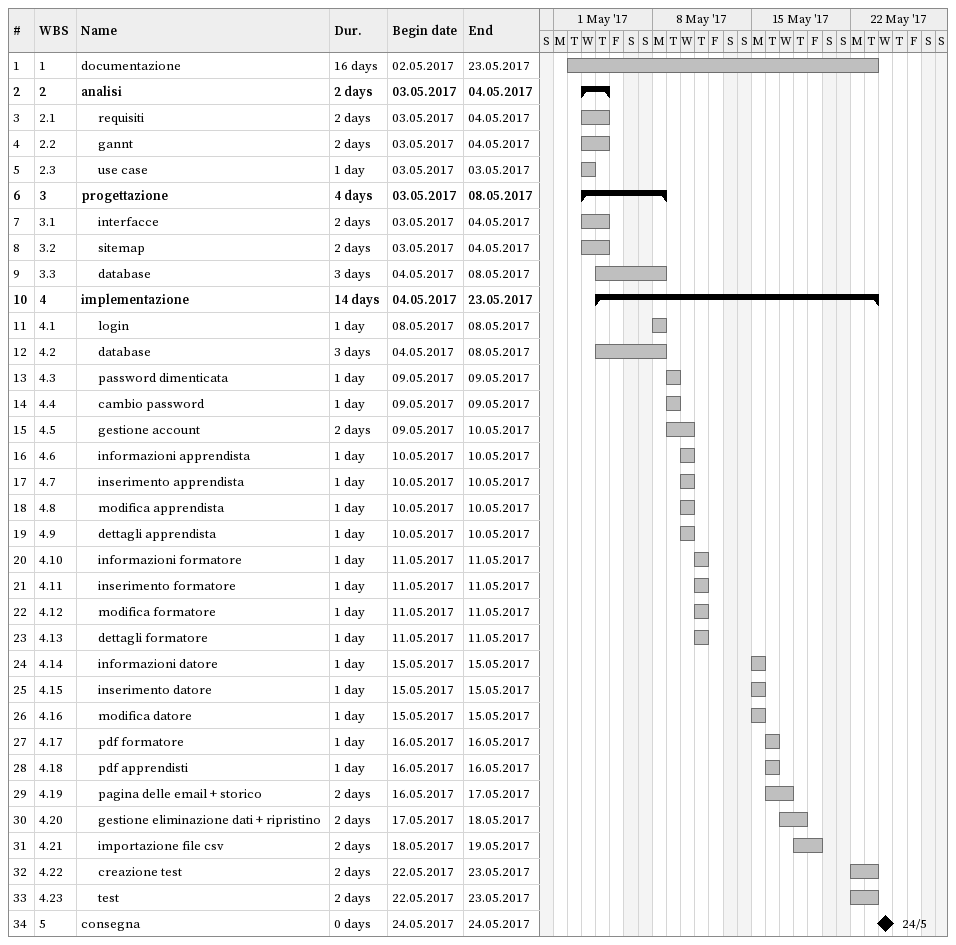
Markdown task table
| ID | WBS | Task | Duration | Start | Finish |
|---|---|---|---|---|---|
| 1 | 1 | documentazione | 16d | 2017-05-02 | 2017-05-23 |
| 2 | 2 | **analisi** | 2d | 2017-05-03 | 2017-05-04 |
| 3 | 2.1 | requisiti | 2d | 2017-05-03 | 2017-05-04 |
| 4 | 2.2 | gannt | 2d | 2017-05-03 | 2017-05-04 |
| 5 | 2.3 | use case | 1d | 2017-05-03 | 2017-05-03 |
| 6 | 3 | **progettazione** | 4d | 2017-05-03 | 2017-05-08 |
| 7 | 3.1 | interfacce | 2d | 2017-05-03 | 2017-05-04 |
| 8 | 3.2 | sitemap | 2d | 2017-05-03 | 2017-05-04 |
| 9 | 3.3 | database | 3d | 2017-05-04 | 2017-05-08 |
| 10 | 4 | **implementazione** | 14d | 2017-05-04 | 2017-05-23 |
| 11 | 4.1 | login | 1d | 2017-05-08 | 2017-05-08 |
| 12 | 4.2 | database | 3d | 2017-05-04 | 2017-05-08 |
| 13 | 4.3 | password dimenticata | 1d | 2017-05-09 | 2017-05-09 |
| 14 | 4.4 | cambio password | 1d | 2017-05-09 | 2017-05-09 |
| 15 | 4.5 | gestione account | 2d | 2017-05-09 | 2017-05-10 |
| 16 | 4.6 | informazioni apprendista | 1d | 2017-05-10 | 2017-05-10 |
| 17 | 4.7 | inserimento apprendista | 1d | 2017-05-10 | 2017-05-10 |
| 18 | 4.8 | modifica apprendista | 1d | 2017-05-10 | 2017-05-10 |
| 19 | 4.9 | dettagli apprendista | 1d | 2017-05-10 | 2017-05-10 |
| 20 | 4.10 | informazioni formatore | 1d | 2017-05-11 | 2017-05-11 |
| 21 | 4.11 | inserimento formatore | 1d | 2017-05-11 | 2017-05-11 |
| 22 | 4.12 | modifica formatore | 1d | 2017-05-11 | 2017-05-11 |
| 23 | 4.13 | dettagli formatore | 1d | 2017-05-11 | 2017-05-11 |
| 24 | 4.14 | informazioni datore | 1d | 2017-05-15 | 2017-05-15 |
| 25 | 4.15 | inserimento datore | 1d | 2017-05-15 | 2017-05-15 |
| 26 | 4.16 | modifica datore | 1d | 2017-05-15 | 2017-05-15 |
| 27 | 4.17 | pdf formatore | 1d | 2017-05-16 | 2017-05-16 |
| 28 | 4.18 | pdf apprendisti | 1d | 2017-05-16 | 2017-05-16 |
| 29 | 4.19 | pagina delle email + storico | 2d | 2017-05-16 | 2017-05-17 |
| 30 | 4.20 | gestione eliminazione dati + ripristino | 2d | 2017-05-17 | 2017-05-18 |
| 31 | 4.21 | importazione file csv | 2d | 2017-05-18 | 2017-05-19 |
| 32 | 4.22 | creazione test | 2d | 2017-05-22 | 2017-05-23 |
| 33 | 4.23 | test | 2d | 2017-05-22 | 2017-05-23 |
| 34 | 5 | consegna | 0d | 2017-05-24 | 2017-05-24 |
